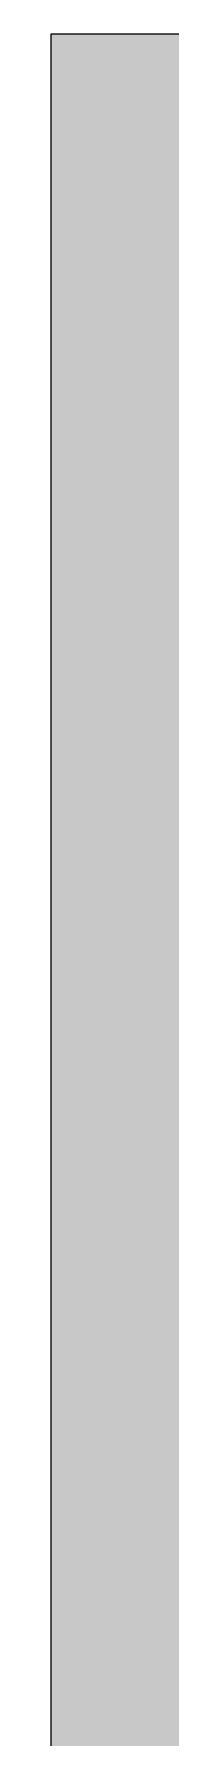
# Model space of a CAD drawing. Header units: millimetres. Extents: x 663313 to 1226001, y 1431724 to 1620898.
# Drawn here: x 762107.6 to 762115.3, y 1520465.7 to 1520575.8 of the extents above; entities that cross this region are included whole.
import ezdxf

# ---------------------------------------------------------------- set-up
doc = ezdxf.new("R2010")
doc.units = ezdxf.units.MM
doc.set_wipeout_variables(frame=1)
for name, color, linetype in [('000 - CONCRETE_COL_HATCH_', 7, 'Continuous'), ('000 - CONCRETE_COL_WIPEOUT_', 7, 'Continuous'), ('000 - EXISTING_COLUMN_CUT_COLOR_5', 7, 'Continuous'), ('000 - EXISTING_CONCRETE_CUT_COLOR_5', 7, 'Continuous'), ('BR', 7, 'Continuous'), ('DIM', 7, 'Continuous')]:
    doc.layers.add(name, color=color, linetype=linetype)

# ---------------------------------------------------------------- blocks, each defined once
blk = doc.blocks.new('C32')
at = {"layer": 'BR', "color": 7, "ltscale": 5}
blk.add_lwpolyline([(-0.1500000006053597, 0.3550000004761387), (0.1499999994412065, 0.3550000004761387), (0.1500000015366822, -0.3549999997194391), (-0.1499999992083758, -0.3549999996030238)], close=True, dxfattribs=at)
blk = doc.blocks.new('*U5741')
at = {"color": 7}
blk.add_wipeout([(-150.0086437490536, -355.003651847132), (150.0086437490536, -355.003651847132), (150.00864374905362, 355.0036518471311), (-150.0086437490536, 355.0036518471311)], dxfattribs=at).dxf.layer = '000 - CONCRETE_COL_WIPEOUT_'
at = {"layer": '000 - CONCRETE_COL_HATCH_'}
h = blk.add_hatch(dxfattribs=at)
h.set_pattern_fill('AR-CONC', scale=0.5)
h.set_pattern_definition([(49.99999999999999, (-2.842170943040401e-14, -1.836864343324919e-14), (3.586300913003767, -0.3137606749129755), [0.375, -4.125]), (355, (-2.842170943040401e-14, -1.836864343324919e-14), (-0.693756668065, 3.760960668500059), [0.3, -3.3]), (100.45144446, (0.2988584049999758, -0.02614672000003242), (2.89254423363556, 3.447199954843147), [0.3187009599999997, -3.505710559999998]), (46.18420000000001, (-2.842170943040401e-14, 0.9999999999999817), (5.336206653357862, -0.8275964039653827), [0.5625, -6.1875]), (96.63563549, (0.444683724999976, 0.9310334649999946), (4.673309728371142, 4.870593003872752), [0.47805171, -5.258568799999999]), (351.1841639899999, (-2.842170943040401e-14, 0.9999999999999817), (4.673309725273866, 4.870593001349951), [0.45, -4.950000005]), (21, (0.4999999999999716, 0.7499999999999817), (2.984535260592308, -2.013094453326694), [0.375, -4.125]), (326.0000000000001, (0.4999999999999716, 0.7499999999999817), (1.216576659607909, 3.625750225234265), [0.3, -3.3]), (71.45144474, (0.7487112699999727, 0.582242129999979), (4.201111883649856, 1.612655764031769), [0.31870095, -3.50571056]), (37.50000000000001, (-2.842170943040401e-14, -1.836864343324919e-14), (0.06079927658645334, 1.664469269156557), [0, -3.26, 0, -3.35, 0, -3.3125]), (7.499999999999999, (-2.842170943040401e-14, -1.836864343324919e-14), (1.315347687210743, 1.972058559411801), [0, -1.91, 0, -3.185, 0, -1.2625]), (327.5, (-1.115000000000038, -1.836864343324919e-14), (2.669112180862045, -0.1127743586718988), [0, -1.25, 0, -3.9, 0, -5.175]), (317.5, (-1.615000000000038, -1.836864343324919e-14), (2.915930846711931, 0.5005249116615886), [0, -1.625, 0, -2.59, 0, -3.675])])
h.paths.add_polyline_path([(-150.0086437490536, -355.003651847132), (150.0086437490536, -355.003651847132), (150.0086437490536, 355.0036518471311), (-150.0086437490536, 355.0036518471311)])
at = {"layer": '000 - EXISTING_COLUMN_CUT_COLOR_5', "color": 7}
blk.add_lwpolyline([(-150.0086437490536, -355.003651847132), (150.0086437490536, -355.003651847132), (150.0086437490536, 355.0036518471311), (-150.0086437490536, 355.0036518471311)], close=True, dxfattribs=at)
blk = doc.blocks.new('W-1-PP18-ST_ENT4_REV00_20260531-225334_LOPF_PL')
at = {"color": 7, "xscale": 1000.000000000002, "yscale": 1000.000000000002, "zscale": 1000.000000000002, "rotation": 179.9986050943041}
blk.add_blockref('C32', (14319.62014979555, -1804.978961706161), dxfattribs=at)
at = {"layer": '000 - EXISTING_CONCRETE_CUT_COLOR_5', "color": 7}
blk.add_blockref('*U5741', (14319.62014932989, -1804.978962084511), dxfattribs=at)

msp = doc.modelspace()

# ---------------------------------------------------------------- block references
at = {"layer": 'DIM', "color": 7}
msp.add_blockref('W-1-PP18-ST_ENT4_REV00_20260531-225334_LOPF_PL', (747937.9498508666, 1522025.785729408), dxfattribs=at)

doc.saveas('drawing.dxf')
